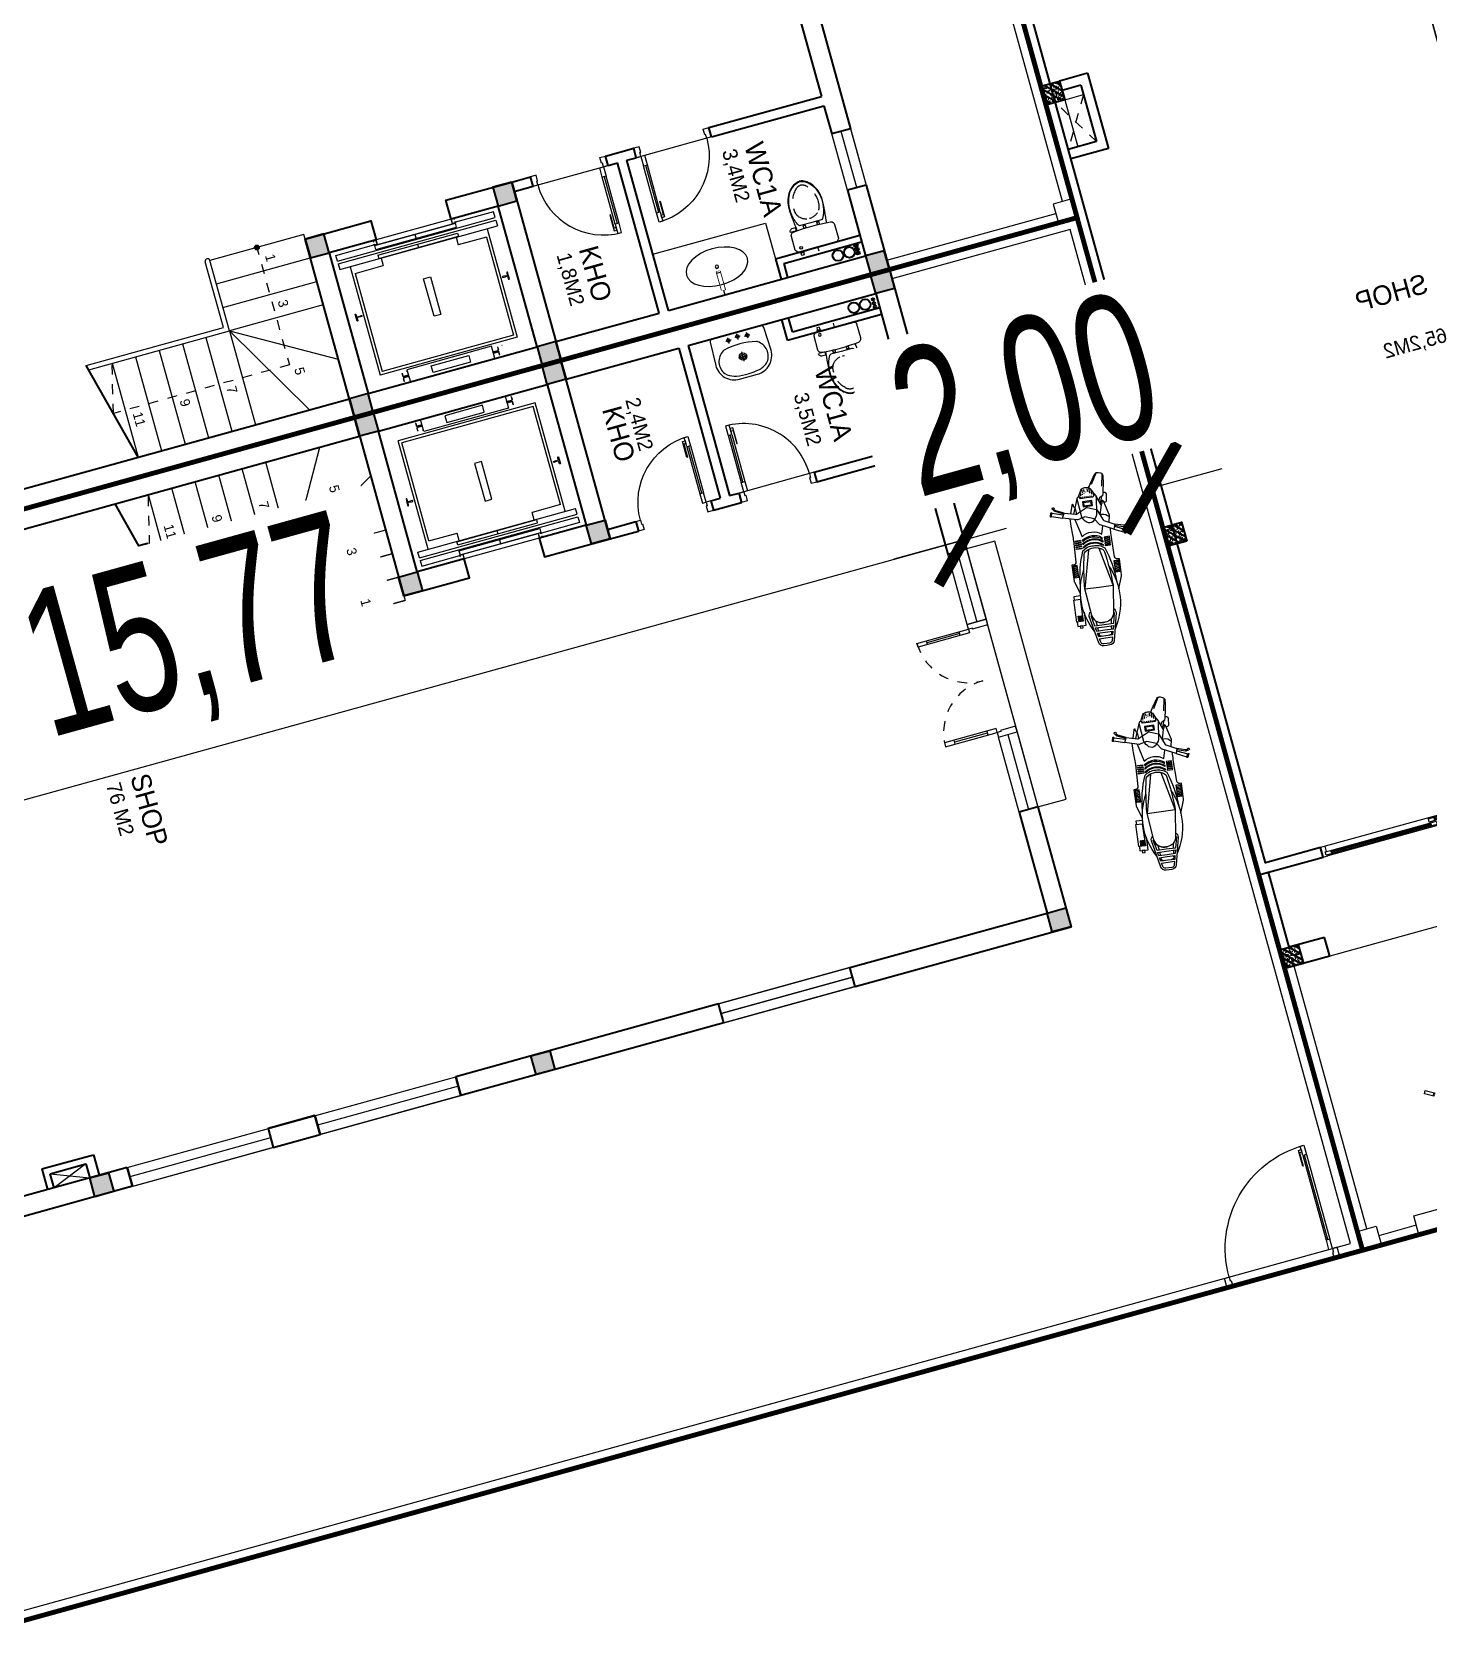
# Model space of a CAD drawing. Header units: metres. Extents: x 568336 to 569219, y 2065964 to 2066430.
# Drawn here: x 568460.49 to 568474.83, y 2066297.61 to 2066314.17 of the extents above; entities that cross this region are included whole.
import ezdxf

# ---------------------------------------------------------------- set-up
doc = ezdxf.new("R2010")
doc.units = ezdxf.units.M
for name, pattern in [('$AUDIT_BAD_LTYPE2', [0]), ('DASHDOT2', [0.5, 0.25, -0.125, 0, -0.125]), ('HIDDEN', [0.375, 0.25, -0.125]), ('HIDDEN2', [0.1875, 0.125, -0.0625]), ('xref-thap C (mb tang 32-2)$0$HIDDEN', [0.375, 0.25, -0.125])]:
    doc.linetypes.add(name, pattern=pattern)
doc.layers.get('0').update_dxf_attribs({"linetype": 'CONTINUOUS'})
doc.layers.get('DEFPOINTS').update_dxf_attribs({"linetype": 'CONTINUOUS'})
doc.layers.add('-AREA', color=2, linetype='CONTINUOUS', plot=False)
for name, color, linetype, lineweight in [('-CONCRETE', 1, 'CONTINUOUS', 35), ('-DIM', 9, 'CONTINUOUS', 13), ('-DOOR', 137, 'CONTINUOUS', 9), ('-FURNITURE', 46, 'CONTINUOUS', 9), ('-HATCH', 8, 'CONTINUOUS', 5), ('-HIDE', 3, 'HIDDEN', 13), ('-KH', 143, 'CONTINUOUS', 13), ('-LINE1', 7, 'CONTINUOUS', 18), ('-LINE2', 252, 'CONTINUOUS', 9), ('-STEEL1', 1, 'CONTINUOUS', 35), ('-TEXT', 7, 'CONTINUOUS', 15), ('-WALL', 4, 'CONTINUOUS', 35), ('TEXT25', 2, 'CONTINUOUS', 13)]:
    doc.layers.add(name, color=color, linetype=linetype, lineweight=lineweight)
doc.layers.add('-RANH GIOI LO DAT', color=12, linetype='CONTINUOUS')
doc.layers.add('1-NETMANH', color=8, linetype='CONTINUOUS')
doc.styles.add('KTHUOC', font='', dxfattribs={"width": 0.8})
doc.styles.add('SVN_AVO_thuong', font='')
doc.styles.add('T1', font='', dxfattribs={"height": 200})
doc.styles.add('vnavanth', font='', dxfattribs={"width": 0.8})
doc.styles.get('KTHUOC').set_extended_font_data('.VnArial NarrowH')
doc.styles.get('SVN_AVO_thuong').set_extended_font_data('SVN-Avo')
doc.styles.get('T1').set_extended_font_data('VNgeometric Light')
doc.styles.get('vnavanth').set_extended_font_data('.VnAvantH')
doc.dimstyles.new('tien', dxfattribs={"dimscale": 0, "dimtxt": 1.5, "dimasz": 0.75, "dimexe": 0.45, "dimexo": 0, "dimgap": 0.25, "dimtad": 1, "dimzin": 1, "dimtxsty": 'KTHUOC', "dimblk1": 'ARCHTICK', "dimblk2": 'ARCHTICK', "dimsah": 1, "dimcen": 1, "dimdle": 0.45, "dimclrd": 37, "dimclre": 37, "dimclrt": 7, "dimaunit": 1, "dimadec": 0, "dimazin": 0, "dimtfac": 1, "dimtix": 1, "dimtofl": 0, "dimtmove": 2, "dimatfit": 3, "dimldrblk": 'ARCHTICK', "dimfxl": 1, "dimtfill": 1, "dimtolj": 1, "dimtzin": 1, "dimarcsym": 0})

# ---------------------------------------------------------------- blocks, each defined once
blk = doc.blocks.new('X-5M-DH-2-CORE$0$A$C75E80C28')
at = {"layer": '-LINE2', "linetype": 'Continuous', "ltscale": 2}
for p, q in [((-731, -149), (731, -149)), ((-731, -1305), (-731, -149)), ((-557, -112), (-560, -112)), ((-510, -22), (-510, -51)), ((-507, -22), (-510, -22)), ((-510, -109), (-510, -79)), ((-507, -22), (-507, -51)), ((-507, -109), (-507, -79)), ((-456, -57), (-501, -57)), ((-456, -60), (-501, -60)), ((-456, -70), (-501, -70)), ((-456, -73), (-501, -73)), ((-453, -63), (-453, -67)), ((-450, -63), (-450, -67)), ((450, -63), (450, -67)), ((453, -63), (453, -67)), ((456, -57), (501, -57)), ((456, -60), (501, -60)), ((456, -70), (501, -70)), ((456, -73), (501, -73)), ((457, -112), (460, -112)), ((507, -22), (510, -22)), ((507, -22), (507, -51)), ((507, -109), (507, -79)), ((510, -22), (510, -51)), ((510, -109), (510, -79)), ((731, -1305), (731, -149)), ((-700, -179), (700, -179)), ((-700, -1225), (-700, -179)), ((700, -1225), (700, -179)), ((840, -1305), (-840, -1305)), ((-840, -1365), (-840, -1305)), ((-700, -1225), (-400, -1225)), ((425, -1309), (-425, -1309)), ((-425, -1343), (-425, -1309)), ((-400, -1305), (-400, -1225)), ((0, -1309), (0, -1343)), ((700, -1225), (400, -1225)), ((400, -1305), (400, -1225)), ((425, -1343), (425, -1309)), ((840, -1365), (840, -1305)), ((840, -1365), (-840, -1365)), ((840, -1395), (-840, -1395)), ((-840, -1395), (-840, -1455)), ((-840, -1455), (-435, -1455)), ((-435, -1450), (-435, -1460)), ((-435, -1450), (-400, -1450)), ((-435, -1460), (-425, -1460)), ((-435, -1490), (-435, -1500)), ((-435, -1490), (-425, -1490)), ((-433, -1452), (-433, -1458)), ((-433, -1452), (-402, -1452)), ((-433, -1458), (-425, -1458)), ((430, -1406), (-430, -1406)), ((-430, -1406), (-430, -1446)), ((430, -1446), (-430, -1446)), ((425, -1343), (-425, -1343)), ((-425, -1458), (-425, -1460)), ((-425, -1490), (-425, -1492)), ((-402, -1452), (-402, -1498)), ((400, -1450), (-400, -1450)), ((-400, -1450), (-400, -1500)), ((0, -1406), (0, -1446)), ((400, -1450), (400, -1500)), ((435, -1450), (400, -1450)), ((402, -1452), (402, -1498)), ((433, -1452), (402, -1452)), ((433, -1458), (425, -1458)), ((425, -1458), (425, -1460)), ((435, -1460), (425, -1460)), ((425, -1490), (425, -1492)), ((435, -1490), (425, -1490)), ((430, -1406), (430, -1446)), ((433, -1452), (433, -1458)), ((435, -1450), (435, -1460)), ((840, -1455), (435, -1455)), ((435, -1490), (435, -1500)), ((840, -1395), (840, -1455)), ((-435, -1500), (-400, -1500)), ((-433, -1492), (-433, -1498)), ((-433, -1492), (-425, -1492)), ((-433, -1498), (-402, -1498)), ((435, -1500), (400, -1500)), ((433, -1498), (402, -1498)), ((433, -1492), (425, -1492)), ((433, -1492), (433, -1498))]:
    blk.add_line(p, q, dxfattribs=at)
for points in [[(-450, 0), (-450, -130), (450, -130), (450, 0)], [(-200, -29), (200, -29), (200, -101), (-200, -101)], [(-36, -584), (36, -584), (36, -984), (-36, -984)]]:
    blk.add_lwpolyline(points, close=True, dxfattribs=at)
for points in [[(-780, -789), (-751, -789, 0.414214), (-750, -788), (-750, -784), (-750, -780, 0.414214), (-751, -779), (-780, -779, -0.256978), (-784, -782), (-798, -782, -0.414214), (-801, -779), (-804, -749, 0.414214), (-807, -746), (-812, -746), (-812, -784), (-812, -821), (-807, -821, 0.414214), (-804, -818), (-801, -789, -0.414214), (-798, -786), (-784, -786, -0.256978), (-780, -789)], [(780, -789), (751, -789, -0.414214), (750, -788), (750, -784), (750, -780, -0.414214), (751, -779), (780, -779, 0.256978), (784, -782), (798, -782, 0.414214), (801, -779), (804, -749, -0.414214), (807, -746), (812, -746), (812, -784), (812, -821), (807, -821, -0.414214), (804, -818), (801, -789, 0.414214), (798, -786), (784, -786, 0.256978), (780, -789)]]:
    blk.add_lwpolyline(points, format="xyb", dxfattribs=at)
for centre, radius, start, end in [((-501, -51), 9.4, 180, 270), ((-501, -79), 9.4, 90, 180), ((-501, -51), 6.2, 180, 270), ((-501, -79), 6.2, 90, 180), ((-456, -63), 6.2, 0, 90), ((-456, -63), 3, 0, 90), ((-456, -67), 6.2, 270, 0), ((-456, -67), 3, 270, 0), ((456, -63), 6.2, 90, 180), ((456, -67), 6.2, 180, 270), ((456, -63), 3, 90, 180), ((456, -67), 3, 180, 270), ((501, -51), 6.2, 270, 0), ((501, -51), 9.4, 270, 0), ((501, -79), 9.4, 0, 90), ((501, -79), 6.2, 0, 90)]:
    blk.add_arc(centre, radius, start, end, dxfattribs=at)
blk = doc.blocks.new('A$C5C575821')
at = {"layer": '-CONCRETE'}
h = blk.add_hatch(color=256, dxfattribs=at)
h.dxf.hatch_style = 1
h.paths.add_polyline_path([(0, 200), (0, 0), (200, 0), (200, 200)])
blk.add_lwpolyline([(0, 0), (200, 0), (200, 200), (0, 200)], close=True, dxfattribs=at)
blk = doc.blocks.new('A$C3F71457E')
at = {"layer": '-CONCRETE'}
blk.add_lwpolyline([(0, -100), (0, 400), (-1500, 400), (-1500, -1400), (0, -1400), (0, -900), (200, -900), (200, -1600), (-1700, -1600), (-1700, 600), (200, 600), (200, -100), (0, -100)], dxfattribs=at)
at = {"layer": '-LINE1'}
blk.add_line((0, -900), (0, -100), dxfattribs=at)
at = {"layer": '-WALL'}
for p in [(-1700, 400), (0, 400), (-1700, -1600), (0, -1600)]:
    blk.add_blockref('A$C5C575821', p, dxfattribs=at)
at = {"color": 2, "rotation": 90}
blk.add_blockref('X-5M-DH-2-CORE$0$A$C75E80C28', (-1500, -500), dxfattribs=at)
blk = doc.blocks.new('*U18')
at = {"linetype": '$AUDIT_BAD_LTYPE2'}
for p, q in [((70, 100), (70, 600)), ((90, 600), (90, 100))]:
    blk.add_line(p, q, dxfattribs=at)
for points in [[(50, 600), (90, 600), (90, 700), (50, 700), (50, 600)], [(50, 603), (50, 100)], [(50, 100), (90, 100), (90, 0), (50, 0), (50, 100)]]:
    blk.add_lwpolyline(points)
for points in [[(118, 495), (118, 664), (90, 664), (90, 636), (113, 636), (113, 495)], [(0, 0), (50, 0), (50, -40), (60, -40), (60, -100), (0, -100)], [(800, 0), (750, 0), (750, -40), (740, -40), (740, -100), (800, -100)]]:
    blk.add_lwpolyline(points, close=True)
at = {"linetype": '$AUDIT_BAD_LTYPE2', "ltscale": 0.3}
blk.add_arc((50, 0), 700, 0, 90, dxfattribs=at)
blk = doc.blocks.new('A$C18091ED7')
for p, q in [((0, -42), (0, 0)), ((146, -27), (179, -27)), ((146, -27), (146, -30)), ((146, -30), (166, -30)), ((153, -37), (146, -30)), ((152, 0), (152, -27)), ((152, 0), (179, 0)), ((153, -37), (166, -37)), ((153, -40), (153, -37)), ((153, -40), (178, -40)), ((153, -40), (178, -40)), ((153, -40), (153, -42)), ((185, -30), (166, -30)), ((178, -37), (166, -37)), ((185, -30), (178, -37)), ((178, -37), (178, -40)), ((178, -40), (178, -42)), ((179, 0), (179, -27)), ((179, -27), (185, -27)), ((185, -27), (185, -30)), ((-83, -267), (-83, -300)), ((-83, -278), (-83, -288)), ((-61, -290), (-83, -290)), ((-63, -265), (-81, -265)), ((-61, -267), (-61, -300)), ((61, -267), (61, -300)), ((61, -290), (83, -290)), ((63, -265), (81, -265)), ((83, -267), (83, -300)), ((83, -278), (83, -288)), ((165, -262), (165, -290)), ((168, -260), (228, -260)), ((168, -292), (207, -292)), ((231, -274), (231, -262))]:
    blk.add_line(p, q)
for points in [[(230, -219, -0.137407), (225, -235), (222, -241, -0.236081), (198, -255, -0.051961), (-198, -255, -0.236081), (-222, -241), (-225, -235, -0.137407), (-230, -219), (-230, -72, -0.198912), (-226, -63), (-209, -46, -0.198912), (-200, -42), (0, -42), (200, -42, -0.198912), (209, -46), (226, -63, -0.198912), (230, -72)], [(144, -619, -0.212405), (26, -734, -0.027685), (-1, -739, -0.022279), (-26, -734, -0.212405), (-144, -619, -0.142796), (-167, -428, -0.093005), (-128, -309, -0.256439), (-111, -300), (0, -300), (111, -300, -0.256439), (128, -309, -0.093005), (167, -428, -0.142796)]]:
    blk.add_lwpolyline(points, format="xyb", close=True)
at = {"linetype": 'xref-thap C (mb tang 32-2)$0$HIDDEN', "ltscale": 100}
blk.add_lwpolyline([(61, -669, -0.199031), (0, -699, -0.199031), (-61, -669, -0.218924), (-132, -478, -0.153791), (-112, -404, -0.236701), (0, -348, -0.236701), (112, -404, -0.153791), (132, -478, -0.218924)], format="xyb", close=True, dxfattribs=at)
blk.add_circle((166, -78), 13.9)
for centre, radius, start, end in [((-81, -267), 1.98, 90, 180), ((-63, -267), 1.98, 0, 90), ((63, -267), 1.98, 90, 180), ((81, -267), 1.98, 0, 90), ((168, -262), 2.47, 90, 180), ((168, -290), 2.47, 180, 270), ((207, -277), 15.5, 270, 306.4659), ((168, -225), 80.1, 306.4659, 320.3123), ((228, -274), 2.47, 320.3123, 0)]:
    blk.add_arc(centre, radius, start, end)
for points in [[(-156, -259), (-157, -267), (-164, -328), (-169, -385), (-184, -528), (-136, -679), (-50, -735), (-20, -741), (0, -744)], [(156, -259), (157, -267), (164, -328), (169, -385), (184, -528), (136, -679), (50, -735), (20, -741), (0, -744)]]:
    blk.add_open_spline(points, degree=3, knots=[130.613938, 130.613938, 130.613938, 130.613938, 152.852109, 311.129351, 417.703951, 561.383393, 697.692632, 710.812262, 710.812262, 710.812262, 710.812262])
blk = doc.blocks.new('*U45')
for p, q in [((-1110, 450), (-1150, 450)), ((-1130, 100), (-1130, 450)), ((-90, 450), (-50, 450)), ((-70, 100), (-70, 450)), ((-1110, 100), (-1150, 100)), ((-90, 100), (-50, 100))]:
    blk.add_line(p, q)
for points in [[(-1150, 0), (-1110, 0), (-1110, 550), (-1150, 550)], [(-50, 0), (-90, 0), (-90, 550), (-50, 550)], [(-1200, -200), (-1140, -200), (-1140, -40), (-1150, -40), (-1150, 0), (-1200, 0)], [(0, -200), (-60, -200), (-60, -40), (-50, -40), (-50, 0), (0, 0)]]:
    blk.add_lwpolyline(points, close=True)
at = {"linetype": 'HIDDEN', "ltscale": 0.1}
for centre, start, end in [((-1150, 0), 0, 90), ((-50, 0), 90, 180)]:
    blk.add_arc(centre, 550, start, end, dxfattribs=at)
blk = doc.blocks.new('A$C4ace49fd')
for p, q in [((167, 414), (224, 414)), ((195, 383), (195, 443)), ((267, 429), (324, 429)), ((295, 398), (295, 458)), ((367, 414), (424, 414)), ((395, 383), (395, 443)), ((249, 215), (342, 215)), ((295, 165), (295, 264))]:
    blk.add_line(p, q)
for points in [[(0, 200, 0.414214), (200, 0), (390, 0, 0.414214), (590, 200), (581, 446, 0.409799), (551, 475), (39, 475, 0.403607), (9, 446)], [(177, 40, 0.090773), (424, 43, 0.149887), (521, 96, 0.430722), (482, 321, 0.080637), (470, 327, 0.127732), (125, 329, 0.074208), (114, 325, 0.443092), (69, 96, 0.13364), (154, 46, 0.033617)]]:
    blk.add_lwpolyline(points, format="xyb", close=True)
for centre, radius in [((195, 414), 17.5), ((295, 429), 17.5), ((395, 414), 17.5), ((295, 215), 37.5), ((295, 215), 22.5), ((295, 215), 22.5)]:
    blk.add_circle(centre, radius)
blk = doc.blocks.new('*U11')
at = {"linetype": '$AUDIT_BAD_LTYPE2'}
for p, q in [((70, 100), (70, 1000)), ((90, 1000), (90, 100))]:
    blk.add_line(p, q, dxfattribs=at)
for points in [[(50, 1000), (90, 1000), (90, 1100), (50, 1100), (50, 1000)], [(50, 1003), (50, 100)], [(50, 100), (90, 100), (90, 0), (50, 0), (50, 100)]]:
    blk.add_lwpolyline(points)
for points in [[(118, 895), (118, 1064), (90, 1064), (90, 1036), (113, 1036), (113, 895)], [(0, 0), (50, 0), (50, -40), (60, -40), (60, -100), (0, -100)], [(1200, 0), (1150, 0), (1150, -40), (1140, -40), (1140, -100), (1200, -100)]]:
    blk.add_lwpolyline(points, close=True)
at = {"linetype": '$AUDIT_BAD_LTYPE2', "ltscale": 0.3}
blk.add_arc((50, 0), 1100, 0, 90, dxfattribs=at)
blk = doc.blocks.new('A$C49AC32B8')
h = blk.add_hatch()
h.set_pattern_fill('ANSI31', color=256, scale=100, angle=405, style=0)
h.set_pattern_definition([(90, (1628.179, -139081.394), (-12.5, 1e-15), [])])
h.paths.add_polyline_path([(-545, -149), (-545, -107), (-667, -107), (-667, -149)])
h.paths.add_polyline_path([(-545, 276), (-545, 319), (-667, 319), (-667, 276)])
h = blk.add_hatch()
h.set_pattern_fill('ANSI31', color=256, scale=150, angle=315, style=0)
h.set_pattern_definition([(2e-15, (1485.97, -142180.918), (2e-15, 18.75), [])])
edge = h.paths.add_edge_path()
edge.add_arc((142, 1), 10, 291.0634, 432.0495)
edge.add_arc((142, 169), 10, 287.9505, 428.9366)
edge.add_arc((204, 63), 30, 298.7342, 336.6848)
edge.add_arc((204, 107), 30, 383.3152, 421.2658)
edge.add_line((152, 3), (218, 36))
edge.add_line((152, 167), (218, 133))
edge.add_line((146, 10), (129, 18))
edge.add_line((129, 18), (129, 82))
edge.add_line((129, 146), (129, 82))
edge.add_line((146, 159), (129, 146))
edge.add_arc((153, 85), 85.6, 336.6848, 359.9863)
edge.add_arc((153, 85), 85.6, 360.0137, 383.3152)
for points in [[(-244, 438, 1), (-248, 447), (-248, 447), (-280, 433), (-280, 433, 1), (-276, 424)], [(-10, -301), (-42, -189), (7, -167), (7, -167), (-21, -52), (-21, -52, -0.213812), (-21, -44), (-21, -44), (32, 67), (32, 67, 0.201882), (33, 75), (33, 75), (0, 164), (0, 164, 0.201882), (-5, 169), (-5, 169), (-117, 220), (-117, 220, -0.213812), (-123, 226), (-123, 226), (-175, 332), (-175, 332), (-226, 318), (-278, 434)], [(-185, 330), (-211, 418), (-211, 418, -0.119246), (-211, 432), (-211, 432), (-207, 453)], [(-199, 441, 2.509808), (-207, 452)], [(-199, 441), (-201, 433), (-201, 433, 0.119246), (-200, 418), (-200, 418), (-175, 332)], [(-1030, 202, 0.218308), (-1079, 224), (-1079, 224), (-1360, 164), (-1360, 164, 0.353851), (-1399, 115), (-1399, 85), (-1399, 54, 0.353851), (-1360, 5), (-1360, 5), (-1079, -55), (-1079, -55, 0.218308), (-1030, -33)], [(-594, 214, 0.25966), (-1245, 189, 0.25966)], [(-1075, 205), (-1073, 197), (-1073, 197, 0.379173), (-1161, 98)], [(-403, 141, 0.365685), (-444, 190, 0.035711), (-794, 231), (-1073, 197)], [(-839, 284), (-712, 329), (-712, 329, -0.085491), (-702, 331), (-535, 331), (-535, 315), (-535, 315, 0.389594), (-508, 286), (-508, 286), (-285, 281), (-285, 281, 0.038668), (-280, 281), (-280, 281, 0.005075), (-210, 283)], [(-765, -104, 0.080514), (-403, -28), (-403, -28, 0.201101), (-366, 85), (-366, 85, 0.201101), (-403, 198), (-403, 198, 0.080514), (-765, 273)], [(-415, -4, 0.315879), (-415, 173)], [(-75, -66), (-259, -18), (-259, -18, 0.336681), (-259, 187), (-259, 187), (-176, 209)], [(-226, 318), (-163, 182), (-163, 182, 0.213812), (-158, 176), (-158, 176), (-95, 132), (-61, 38), (-81, -36), (-81, -36, 0.213812), (-81, -44), (-81, -44), (-42, -189)], [(-149, 279), (-78, 291), (74, 249, -1.090751), (74, 234, 0.1744), (38, 220), (146, 178), (146, 178, -0.70664), (146, 159)], [(137, 182), (-58, 160), (-58, 160, 0.114874), (-118, 116), (-118, 116, 0.363628), (-118, 51), (-118, 51, 0.117419), (-57, 6)], [(-64, 196, 0.330008), (-78, 272), (-78, 272, -0.752015), (-78, 291)], [(232, 118, 0.024274), (362, 201), (362, 201, 0.338506), (373, 235), (373, 235), (373, 235), (364, 260), (364, 260, 0.338506), (333, 279), (333, 279, 0.032613), (128, 248), (128, 248), (127, 238), (53, 214)], [(160, 255, 0.671768), (145, 286), (145, 286), (70, 279), (70, 279, 0.734542), (71, 250)], [(152, 3), (218, 36), (218, 36, 0.167121), (231, 51), (231, 51, 0.102024), (238, 85), (238, 85, 0.102024), (231, 119), (231, 119, 0.167121), (218, 133), (218, 133), (152, 167)], [(-1280, 161, 0.112845), (-1300, 121)], [(-1300, 49, 0.112845), (-1280, 9)], [(-1073, -27, -0.379173), (-1161, 72, 0.379173), (-1073, -27), (-1073, -27), (-1075, -35)], [(-1073, -27), (-794, -61), (-794, -61, 0.035711), (-444, -21), (-444, -21, 0.365685), (-403, 28)], [(-17, -71), (146, -9), (146, -9, 0.70664), (146, 10)], [(-1245, -19, 0.25966), (-594, -44)], [(-61, -117), (-136, -117), (-136, -117, 0.010417), (-280, -111), (-280, -111, 0.038668), (-285, -111), (-285, -111), (-508, -116), (-508, -116, 0.389594), (-535, -146), (-535, -146), (-535, -161), (-702, -161, -0.085491), (-712, -159), (-712, -159), (-839, -114)], [(38, -50, 0.1744), (74, -64), (74, -64, -1.090751), (74, -79), (74, -79), (-9, -102)], [(-12, -302, 1), (-9, -312), (-9, -312), (24, -302), (24, -302, 1), (22, -292)], [(-3, -171), (34, -256), (34, -256, 0.119246), (43, -267), (43, -267), (59, -280)], [(7, -167), (43, -249), (43, -249, 0.119246), (51, -261), (51, -261), (58, -266)], [(59, -280, 2.509808), (58, -266)]]:
    blk.add_lwpolyline(points, format="xyb")
for points in [[(-276, 424), (-244, 438)], [(-197, 326), (-246, 437)], [(-1075, 205), (-1186, 181), (-1186, 85), (-1186, -11), (-1075, -35)], [(-403, 28), (-794, -61), (-794, -61), (-794, 85), (-794, 231), (-794, 231), (-403, 141)], [(38, 220), (-61, 195)], [(82, 203), (118, 217), (127, 238)], [(227, 253), (352, 275)], [(263, 153), (373, 216)], [(-1262, 151), (-1289, 148)], [(-1262, 19), (-1289, 21)], [(-1206, 156), (-1242, 153)], [(-1206, 13), (-1242, 17)], [(-1136, 164), (-1186, 158)], [(-1136, 6), (-1186, 11)], [(-58, 6), (131, -14)], [(146, 159), (129, 146), (129, 82), (129, 18), (146, 10)], [(-1121, -185), (-1165, -185), (-1165, -99), (-1031, -99)], [(-859, -116), (-859, -185), (-892, -185)], [(38, -50), (-21, -44)], [(-14, -176), (19, -293)], [(-12, -302), (22, -292)]]:
    blk.add_lwpolyline(points)
for points in [[(-1242, 169), (-1242, 85), (-1242, 1), (-1242, 1), (-1206, -7), (-1206, -7), (-1206, 85), (-1206, 177), (-1206, 177)], [(-667, 319), (-667, 276), (-545, 276), (-545, 319)], [(-382, 207), (-382, 262), (-373, 262), (-373, 207)], [(-362, 207), (-362, 262), (-353, 262), (-353, 207)], [(-342, 207), (-342, 262), (-333, 262), (-333, 207)], [(-322, 207), (-322, 262), (-313, 262), (-313, 207)], [(-302, 207), (-302, 262), (-293, 262), (-293, 207)], [(-1262, 165), (-1300, 157), (-1300, 85), (-1300, 13), (-1300, 13), (-1262, 5), (-1262, 85)], [(-1161, 85), (-1161, 98)], [(-1161, 85), (-1161, 72)], [(95, 132), (95, 35), (44, 35), (44, 132)], [(85, 122), (85, 45), (54, 45), (54, 122)], [(-1165, -135), (-1165, -161), (-1188, -161), (-1188, -135)], [(-892, -190), (-892, -123), (-1121, -123), (-1121, -190)], [(-1111, -130), (-1111, -138), (-1063, -138), (-1063, -130)], [(-1111, -145), (-1111, -152), (-1063, -152), (-1063, -145)], [(-1111, -159), (-1111, -167), (-1063, -167), (-1063, -159)], [(-667, -149), (-667, -107), (-545, -107), (-545, -149)], [(-382, -37), (-382, -92), (-373, -92), (-373, -37)], [(-362, -37), (-362, -92), (-353, -92), (-353, -37)], [(-342, -37), (-342, -92), (-333, -92), (-333, -37)], [(-322, -37), (-322, -92), (-313, -92), (-313, -37)], [(-302, -37), (-302, -92), (-293, -92), (-293, -37)]]:
    blk.add_lwpolyline(points, close=True)
for points in [[(-366, 187), (-379, 187), (-379, 187, -0.363938), (-379, -18), (-379, -18), (-366, -18), (-366, -18, 0.336681)], [(-329, 187), (-342, 187), (-342, 187, -0.363938), (-342, -18), (-342, -18), (-329, -18), (-329, -18, 0.336681)], [(-311, 187), (-298, 187), (-298, 187, -0.336681), (-298, -18), (-298, -18), (-311, -18), (-311, -18, 0.363938)], [(-1379, 115), (-1379, 85), (-1379, 54), (-1379, 54, 0.353851), (-1356, 25), (-1356, 25), (-1320, 17), (-1320, 17), (-1320, 85), (-1320, 152), (-1320, 152), (-1356, 145), (-1356, 145, 0.353851)]]:
    blk.add_lwpolyline(points, format="xyb", close=True)
blk = doc.blocks.new('M37-T1')
at = {"layer": '-HATCH', "true_color": 0x8c8896}
h = blk.add_hatch(color=252, dxfattribs=at)
h.dxf.hatch_style = 1
edge = h.paths.add_edge_path()
edge.add_arc((197673, -1358476), 24.6, 0, 360)
at = {"layer": '-AREA'}
blk.add_lwpolyline([(195723, -1368049), (200731, -1368048), (202723, -1366205), (202723, -1352275), (195723, -1352275)], close=True, dxfattribs=at)
at = {"layer": '-CONCRETE'}
for centre, radius in [((196003, -1352610, 0), 55), ((195972, -1352519, 0), 13), ((196014, -1352519, 0), 13), ((196052, -1352519, 0), 13), ((196003, -1352731, 0), 55)]:
    blk.add_circle(centre, radius, dxfattribs=at)
at = {"layer": '-DOOR'}
for p, q in [((198698, -1352275), (201448, -1352275)), ((202523, -1354576), (202523, -1355976)), ((202523, -1355976), (202523, -1354576)), ((202623, -1354576), (202623, -1355976)), ((202623, -1355976), (202623, -1354576)), ((202723, -1354576), (202723, -1355976)), ((202723, -1355976), (202723, -1354576)), ((202624, -1358776), (202623, -1360276)), ((202524, -1360776), (202524, -1360276)), ((202723, -1360776), (202723, -1360276)), ((202623, -1360776), (202623, -1362276))]:
    blk.add_line(p, q, dxfattribs=at)
for points in [[(197223, -1352275), (196623, -1352275), (196623, -1352475), (197223, -1352475)], [(198698, -1352275), (199448, -1352275), (199448, -1352475), (198698, -1352475)], [(200648, -1352275), (201448, -1352275), (201448, -1352475), (200648, -1352475)], [(202524, -1362276), (202523, -1358776), (202723, -1358776), (202724, -1362276)]]:
    blk.add_lwpolyline(points, close=True, dxfattribs=at)
for points in [[(196623, -1352375), (197223, -1352375)], [(198698, -1352375), (199448, -1352375)], [(200648, -1352375), (201448, -1352375)]]:
    blk.add_lwpolyline(points, dxfattribs=at)
at = {"layer": '-FURNITURE'}
for points in [[(202373, -1362676), (202523, -1363056)], [(202373, -1363056), (202523, -1362676)]]:
    blk.add_lwpolyline(points, dxfattribs=at)
at = {"layer": '-HATCH'}
blk.add_line((197523, -1353575), (197523, -1354375), dxfattribs=at)
at = {"layer": '-KH', "linetype": 'HIDDEN2', "ltscale": 5}
blk.add_line((196423, -1360351), (195923, -1360226), dxfattribs=at)
blk.add_lwpolyline([(197673, -1358476), (196423, -1358476), (196423, -1360351)], dxfattribs=at)
at = {"layer": '-KH'}
blk.add_circle((197673, -1358476), 24.6, dxfattribs=at)
at = {"layer": '-LINE1'}
for p, q in [((196923, -1358976), (196346, -1357976)), ((196923, -1357976), (196923, -1358976)), ((197173, -1358976), (197173, -1357976)), ((197173, -1357976), (197173, -1358976)), ((197423, -1358976), (197423, -1357976)), ((197423, -1357976), (197423, -1358976)), ((197623, -1357975), (197673, -1357975)), ((197673, -1358976), (197673, -1357976)), ((197673, -1357976), (197673, -1359026)), ((196923, -1358976), (195923, -1358398)), ((196923, -1360331), (196923, -1358976)), ((196923, -1358976), (197673, -1358976)), ((196973, -1360319), (196973, -1359026)), ((196973, -1359026), (197673, -1359026))]:
    blk.add_line(p, q, dxfattribs=at)
at = {"layer": '-LINE1', "lineweight": 18}
for p, q in [((196923, -1358976), (195923, -1358976)), ((196923, -1359226), (195923, -1359226)), ((196923, -1359476), (195923, -1359476)), ((196923, -1359726), (195923, -1359726)), ((196923, -1359976), (195923, -1359976)), ((196923, -1360226), (195923, -1360226)), ((195923, -1360476), (195923, -1360476))]:
    blk.add_line(p, q, dxfattribs=at)
at = {"layer": '-LINE1'}
for points in [[(206623, -1365058), (206623, -1350375), (195823, -1350375), (195823, -1352275)], [(201448, -1352275), (201448, -1351975), (198698, -1351975), (198698, -1352275)]]:
    blk.add_lwpolyline(points, dxfattribs=at)
at = {"layer": '-RANH GIOI LO DAT', "linetype": 'HIDDEN', "ltscale": 10, "const_width": 50}
blk.add_lwpolyline([(195723, -1350275), (195723, -1370482), (201723, -1370442), (206723, -1365408), (206723, -1350275)], close=True, dxfattribs=at)
at = {"layer": '-WALL'}
for p, q in [((195723, -1352275), (195723, -1368048)), ((195723, -1352275), (196623, -1352275)), ((196623, -1352275), (196623, -1352475)), ((197223, -1352275), (198698, -1352275)), ((197223, -1352275), (197223, -1352475)), ((198698, -1352475), (198698, -1352275)), ((201448, -1352275), (202723, -1352275)), ((201448, -1352275), (201448, -1352475)), ((202723, -1354576), (202723, -1352275)), ((195923, -1354475), (195923, -1352475)), ((195923, -1352475), (196623, -1352475)), ((196073, -1353405), (196073, -1352475)), ((196143, -1353475), (196143, -1352475)), ((197223, -1352475), (197523, -1352475)), ((197523, -1353575), (197523, -1352475)), ((197623, -1353575), (197623, -1352475)), ((197623, -1352475), (198698, -1352475)), ((201448, -1352475), (202523, -1352475)), ((202523, -1354576), (202523, -1352475)), ((196073, -1353405), (195923, -1353405)), ((196143, -1353475), (195923, -1353475)), ((197523, -1353575), (197623, -1353575)), ((197523, -1354475), (197523, -1354375)), ((197623, -1354375), (197523, -1354375)), ((197523, -1354375), (197623, -1354375)), ((197623, -1354675), (197623, -1354375)), ((195923, -1354475), (197523, -1354475)), ((195923, -1355775), (195923, -1354575)), ((195923, -1354575), (197523, -1354575)), ((197523, -1354675), (197523, -1354575)), ((202723, -1354576), (202523, -1354576)), ((197523, -1354675), (197623, -1354675)), ((197523, -1355775), (197523, -1355475)), ((197523, -1355475), (197623, -1355475)), ((197623, -1355775), (197623, -1355475)), ((202523, -1355976), (202523, -1358776)), ((202723, -1355976), (202523, -1355976)), ((202723, -1355976), (202723, -1358776)), ((195923, -1366625), (195923, -1357975)), ((202723, -1358776), (202523, -1358776)), ((202524, -1358776), (202723, -1358776)), ((202723, -1362276), (202523, -1362276)), ((202523, -1362276), (202523, -1366117)), ((202524, -1362276), (202724, -1362276)), ((202723, -1362276), (202723, -1366205)), ((202303, -1363126), (202303, -1362576)), ((202303, -1362576), (202523, -1362576)), ((202373, -1363056), (202373, -1362676)), ((202373, -1362676), (202523, -1362676)), ((202523, -1363056), (202373, -1363056)), ((202303, -1363126), (202523, -1363126))]:
    blk.add_line(p, q, dxfattribs=at)
at = {"layer": '-WALL', "color": 250}
for p, q in [((202523, -1360276), (202723, -1360276)), ((202523, -1360776), (202723, -1360776))]:
    blk.add_line(p, q, dxfattribs=at)
at = {"layer": '-WALL'}
blk.add_lwpolyline([(197029, -1360304), (196497, -1360438), (196497, -1360539), (196403, -1360367), (196403, -1360461), (195923, -1360581)], dxfattribs=at)
blk.add_lwpolyline([(202723, -1360276), (202523, -1360276), (202523, -1360776), (202723, -1360776)], close=True, dxfattribs=at)
at = {"layer": '-DOOR', "xscale": -1, "rotation": 90}
for name, p in [('*U11', (206623, -1350519)), ('*U18', (197523, -1354675))]:
    blk.add_blockref(name, p, dxfattribs=at)
at = {"layer": '-DOOR'}
for name, p, rotation in [('*U45', (199448, -1352475), 180), ('*U18', (197523, -1354375), 90.00000000000001)]:
    blk.add_blockref(name, p, dxfattribs=dict(at, rotation=rotation))
at = {"layer": '-FURNITURE', "xscale": -1}
for name, p, rotation in [('A$C49AC32B8', (198640, -1351047), 352.3453467381116), ('A$C49AC32B8', (201031, -1351047), 352.3453467381116), ('A$C18091ED7', (196101, -1352975), 90)]:
    blk.add_blockref(name, p, dxfattribs=dict(at, rotation=rotation))
at = {"layer": '-FURNITURE', "rotation": 90.00000000000001}
blk.add_blockref('A$C4ace49fd', (196398, -1354257), dxfattribs=at)
at = {"layer": '-WALL', "xscale": -1}
for p in [(195923, -1352475), (202723, -1352475), (195923, -1357975), (202723, -1357975), (202723, -1362676)]:
    blk.add_blockref('A$C5C575821', p, dxfattribs=at)
at = {"layer": '-WALL', "xscale": -1, "rotation": 180}
blk.add_blockref('A$C3F71457E', (197423, -1357375), dxfattribs=at)
at = {"layer": '-TEXT', "color": 2, "style": 'vnavanth'}
for s, p in [('wc1a', (196511, -1353293)), ('kho', (196319, -1355503))]:
    blk.add_text(s, height=200, dxfattribs=at).set_placement(p)
at = {"layer": '-TEXT', "style": 'T1'}
for s, p in [('5', (196336, -1358418)), ('3', (197005, -1358418)), ('1', (197547, -1358418)), ('7', (196304, -1359161)), ('9', (196309, -1359661)), ('11', (196271, -1360161))]:
    blk.add_text(s, height=100, rotation=0, dxfattribs=at).set_placement(p)
at = {"layer": 'TEXT25'}
for s, height, rotation, style, p in [('3,5M2', 150, 0, 'T1', (196702, -1353567)), ('2,4M2', 150, 0, 'T1', (196289, -1355247)), ('SHOP', 200, 360, 'SVN_AVO_thuong', (198664, -1361178)), ('76 M2', 150, 0, 'T1', (198678, -1361439))]:
    blk.add_text(s, height=height, rotation=rotation, dxfattribs=dict(at, style=style)).set_placement(p)
blk = doc.blocks.new('Sink_Cicle')
blk.add_lwpolyline([(17, -50), (-17, -50), (-18, -252), (17, -252)], close=True)
blk.add_circle((0, -300), 17.5)
at = {"layer": 'DEFPOINTS'}
blk.add_line((0, -100), (0, 0), dxfattribs=at)
blk.add_wipeout([(17, -50), (-17, -50), (-18, -252), (17, -252)])
at = {"layer": '-FURNITURE', "linetype": 'Continuous'}
blk.add_ellipse((0, -300), major_axis=(-325, 0), ratio=0.584615, dxfattribs=at)
blk.add_line((-18, -237), (17, -237))
blk = doc.blocks.new('M38-T1')
at = {"layer": '-HATCH', "true_color": 0x8c8896}
h = blk.add_hatch(color=252, dxfattribs=at)
h.dxf.hatch_style = 1
edge = h.paths.add_edge_path()
edge.add_arc((202980, -1425172), 24.6, 0, 360)
at = {"layer": '-CONCRETE'}
for centre, radius in [((204601, -1419231, 0), 13), ((204639, -1419231, 0), 13), ((204681, -1419231, 0), 13), ((204601, -1419244, 0), 13), ((204650, -1419321, 0), 55), ((204650, -1419442, 0), 55), ((204639, -1419244, 0), 13), ((204681, -1419244, 0), 13)]:
    blk.add_circle(centre, radius, dxfattribs=at)
at = {"layer": '-DOOR'}
blk.add_lwpolyline([(203430, -1418972), (204030, -1418972), (204030, -1419171), (203430, -1419171)], close=True, dxfattribs=at)
blk.add_lwpolyline([(204030, -1419071), (203430, -1419072)], dxfattribs=at)
at = {"layer": '-FURNITURE'}
blk.add_lwpolyline([(204130, -1420071), (204730, -1420071), (204730, -1421271), (204130, -1421271)], close=True, dxfattribs=at)
at = {"layer": '-HATCH'}
for p, q in [((203130, -1420371), (203130, -1421171)), ((203130, -1422271), (203130, -1421471))]:
    blk.add_line(p, q, dxfattribs=at)
at = {"layer": '-KH', "linetype": 'HIDDEN2', "ltscale": 5}
blk.add_line((204230, -1427047), (203730, -1426922), dxfattribs=at)
blk.add_lwpolyline([(202956, -1425172), (204230, -1425172), (204230, -1427047)], dxfattribs=at)
at = {"layer": '-KH'}
blk.add_circle((202980, -1425172), 24.6, dxfattribs=at)
at = {"layer": '-LINE1'}
for p, q in [((202980, -1424671), (202980, -1425672)), ((203030, -1424671), (202980, -1424671)), ((203230, -1425672), (203230, -1424672)), ((203480, -1425672), (203480, -1424672)), ((203730, -1424672), (203730, -1425672)), ((203730, -1425672), (204307, -1424672)), ((203730, -1425672), (204730, -1425095)), ((203730, -1425672), (202980, -1425672)), ((203730, -1427172), (203730, -1425672)), ((203680, -1425722), (202980, -1425722)), ((203680, -1427185), (203680, -1425722))]:
    blk.add_line(p, q, dxfattribs=at)
at = {"layer": '-LINE1', "lineweight": 18}
for p, q in [((203730, -1425672), (204730, -1425672)), ((203730, -1425922), (204730, -1425922)), ((203730, -1426172), (204730, -1426172)), ((203730, -1426422), (204730, -1426422)), ((203730, -1426672), (204730, -1426672)), ((203730, -1426922), (204730, -1426922))]:
    blk.add_line(p, q, dxfattribs=at)
for points in [[(204730, -1417071), (200630, -1417071)], [(204830, -1418971), (204830, -1417171)]]:
    blk.add_lwpolyline(points, dxfattribs=at)
at = {"layer": '-LINE1', "ltscale": 10}
blk.add_lwpolyline([(204730, -1417171), (204930, -1417171), (204930, -1416971), (204730, -1416971)], close=True, dxfattribs=at)
at = {"layer": '-LINE1'}
blk.add_arc((202980, -1425697), 25, 90, 270, dxfattribs=at)
at = {"layer": '-RANH GIOI LO DAT', "linetype": 'HIDDEN', "ltscale": 10, "const_width": 50}
blk.add_lwpolyline([(195930, -1416971), (195930, -1437240), (204930, -1437179), (204930, -1416971)], close=True, dxfattribs=at)
at = {"layer": '-WALL'}
for p, q in [((201955, -1418971), (203430, -1418972)), ((203430, -1418972), (203430, -1419171)), ((204030, -1418971), (204030, -1419171)), ((204030, -1418971), (204930, -1418971)), ((201955, -1419171), (203030, -1419171)), ((203030, -1420371), (203030, -1419171)), ((203130, -1420371), (203130, -1419171)), ((203130, -1419171), (203430, -1419171)), ((204030, -1419171), (204730, -1419171)), ((204510, -1420071), (204510, -1419171)), ((204580, -1420001), (204580, -1419171)), ((204580, -1420001), (204730, -1420001)), ((204510, -1420071), (204730, -1420071)), ((203130, -1420371), (203030, -1420371)), ((203130, -1421171), (203030, -1421171)), ((203030, -1421471), (203030, -1421171)), ((203130, -1421271), (203130, -1421171)), ((204730, -1421271), (203130, -1421271)), ((204730, -1421371), (203130, -1421371)), ((203130, -1421471), (203130, -1421371)), ((203130, -1421471), (203030, -1421471)), ((203030, -1422471), (203030, -1422271)), ((203130, -1422271), (203030, -1422271)), ((203130, -1422471), (203130, -1422271))]:
    blk.add_line(p, q, dxfattribs=at)
at = {"layer": '-WALL', "linetype": 'Continuous', "ltscale": 10}
for p, q in [((204930, -1434745), (204930, -1418971)), ((204730, -1421271), (204730, -1419171)), ((204730, -1422471), (204730, -1421371)), ((204730, -1433380), (204730, -1424671))]:
    blk.add_line(p, q, dxfattribs=at)
at = {"layer": '-WALL'}
blk.add_lwpolyline([(204730, -1426922), (203680, -1427185)], dxfattribs=at)
at = {"layer": '-DOOR', "xscale": -1, "rotation": 270}
blk.add_blockref('*U18', (203130, -1421171), dxfattribs=at)
at = {"layer": '-DOOR', "rotation": 270}
blk.add_blockref('*U18', (203130, -1421471), dxfattribs=at)
at = {"layer": '-FURNITURE', "rotation": 270}
blk.add_blockref('A$C18091ED7', (204552, -1419621), dxfattribs=at)
at = {"layer": '-WALL'}
for p in [(204730, -1419171), (204730, -1424671)]:
    blk.add_blockref('A$C5C575821', p, dxfattribs=at)
at = {"layer": '-WALL', "rotation": 180}
blk.add_blockref('A$C3F71457E', (203230, -1424071), dxfattribs=at)
at = {"layer": '-TEXT', "color": 2, "style": 'vnavanth'}
for s, p in [('wc1A', (203304, -1420070)), ('kho', (203876, -1421992))]:
    blk.add_text(s, height=200, dxfattribs=at).set_placement(p)
at = {"layer": '-TEXT', "style": 'T1'}
for s, p in [('1', (203082, -1425115)), ('3', (203568, -1425115)), ('5', (204283, -1425136)), ('7', (204283, -1425857)), ('9', (204283, -1426357)), ('11', (204283, -1426857))]:
    blk.add_text(s, height=100, rotation=360, dxfattribs=at).set_placement(p)
at = {"layer": 'TEXT25', "style": 'T1'}
for s, p in [('3,4M2', (203301, -1420306)), ('1,8M2', (203874, -1422228))]:
    blk.add_text(s, height=150, rotation=360, dxfattribs=at).set_placement(p)
at = {"layer": '-FURNITURE', "xscale": -1, "rotation": 270}
blk.add_blockref('Sink_Cicle', (204730, -1420671), dxfattribs=at)
at = {"layer": '-AREA'}
blk.add_lwpolyline([(204930, -1434745), (197930, -1434745), (197930, -1418971), (204930, -1418971)], close=True, dxfattribs=at)
blk = doc.blocks.new('A$Cf949713d')
at = {"layer": '-LINE1'}
for p, q in [((1754, 3250), (4, 3250)), ((1004, 2250), (427, 3250)), ((1004, 3250), (1004, 2250)), ((1254, 2250), (1254, 3250)), ((1254, 3250), (1254, 2250)), ((1504, 2250), (1504, 3250)), ((1504, 3250), (1504, 2250)), ((1754, 2250), (1754, 3250)), ((1754, 3250), (1754, 2200)), ((1004, 2250), (4, 2827)), ((1004, 780), (1004, 2250)), ((1004, 2250), (1754, 2250)), ((1054, 2200), (1054, 759)), ((1054, 2200), (1754, 2200))]:
    blk.add_line(p, q, dxfattribs=at)
at = {"layer": '-LINE1', "lineweight": 18}
for p, q in [((4, 3250), (4, 1250)), ((1004, 2250), (4, 2250)), ((1004, 2000), (4, 2000)), ((1004, 1750), (4, 1750)), ((1004, 1500), (4, 1500)), ((1004, 1250), (4, 1250)), ((1004, 1000), (439, 1000))]:
    blk.add_line(p, q, dxfattribs=at)
at = {"layer": '-WALL'}
for p, q in [((426, 1032), (0, 1235)), ((505, 1160), (503, 839)), ((570, 962), (505, 1160)), ((503, 839), (426, 1032)), ((1054, 759), (570, 962))]:
    blk.add_line(p, q, dxfattribs=at)
at = {"layer": '1-NETMANH', "linetype": 'DASHDOT2'}
for p, q in [((4, 1233), (4, 0)), ((439, 1000), (4, 1000)), ((1004, 750), (4, 750)), ((1004, 0), (1004, 780)), ((1054, 0), (1054, 759)), ((1004, 500), (4, 500)), ((1004, 250), (4, 250)), ((1054, 0), (4, 0))]:
    blk.add_line(p, q, dxfattribs=at)
blk.add_lwpolyline([(1331, 2750), (496, 2750), (502, 1250), (502, 1250), (1004, 1500), (1004, 1500)], dxfattribs=at)
at = {"layer": '-TEXT', "color": 2, "style": 'vnavanth'}
for s, p in [('2', (1351, 2698)), ('1', (1600, 2698))]:
    blk.add_text(s, height=100, dxfattribs=at).set_placement(p)
blk = doc.blocks.new('*U118')
at = {"color": 8, "ltscale": 100}
for p, q in [((50, 100), (4580, 100)), ((50, 0), (4580, 0))]:
    blk.add_line(p, q, dxfattribs=at)
at = {"ltscale": 100}
for p, q in [((105, 45), (1148, 45)), ((1148, 10), (105, 10)), ((1218, 90), (2245, 90)), ((2245, 55), (1218, 55)), ((3413, 90), (2385, 90)), ((2385, 55), (3413, 55)), ((4525, 45), (3483, 45)), ((3483, 10), (4525, 10))]:
    blk.add_line(p, q, dxfattribs=at)
for points in [[(50, 100), (0, 100), (0, 0), (50, 0), (50, 10), (35, 10), (35, 45), (50, 45)], [(4630, 0), (4580, 0), (4580, 10), (4595, 10), (4595, 45), (4580, 45), (4580, 100), (4630, 100)]]:
    blk.add_lwpolyline(points, close=True)
for points in [[(105, 32), (95, 32), (95, 22), (105, 22), (105, 10), (35, 10), (35, 45), (105, 45)], [(1148, 90), (1218, 90), (1218, 77), (1208, 77), (1208, 67), (1218, 67), (1218, 55), (1148, 55)], [(1218, 10), (1148, 10), (1148, 22), (1158, 22), (1158, 32), (1148, 32), (1148, 45), (1218, 45)], [(2245, 67), (2255, 67), (2255, 77), (2245, 77), (2245, 90), (2315, 90), (2315, 55), (2245, 55)], [(2385, 67), (2375, 67), (2375, 77), (2385, 77), (2385, 90), (2315, 90), (2315, 55), (2385, 55)], [(3483, 90), (3413, 90), (3413, 77), (3423, 77), (3423, 67), (3413, 67), (3413, 55), (3483, 55)], [(3413, 10), (3483, 10), (3483, 22), (3473, 22), (3473, 32), (3483, 32), (3483, 45), (3413, 45)], [(4525, 32), (4535, 32), (4535, 22), (4525, 22), (4525, 10), (4595, 10), (4595, 45), (4525, 45)]]:
    blk.add_lwpolyline(points, close=True, dxfattribs=at)
at = {"color": 8, "ltscale": 100}
for points in [[(1158, 32), (1158, 22), (95, 22), (95, 32)], [(1208, 67), (1208, 77), (2255, 77), (2255, 67)], [(3423, 67), (3423, 77), (2375, 77), (2375, 67)], [(3473, 32), (3473, 22), (4535, 22), (4535, 32)]]:
    blk.add_lwpolyline(points, close=True, dxfattribs=at)
for points in [[(1677, -65), (1677, -90), (1577, -65), (1877, -65), (1777, -40), (1777, -65)], [(2954, -65), (2954, -90), (3054, -65), (2754, -65), (2854, -40), (2854, -65)]]:
    blk.add_lwpolyline(points)
blk = doc.blocks.new('18x35')
at = {"layer": '-HATCH'}
h = blk.add_hatch(dxfattribs=at)
h.set_pattern_fill('CHAU-01', color=256, scale=10, pattern_type=2)
h.set_pattern_definition([(50, (0, 0), (71.726018, -6.275213), [7.5, -82.5]), (355, (0, 0), (-13.875133, 75.219213), [6, -66]), (100.4514, (5.98, -0.52), (57.85094, 68.943954), [6.37402, -70.11421]), (46.1842, (0, 20), (106.724105, -16.5519), [11.25, -123.75]), (96.6356, (8.89, 18.62), (93.46627, 97.41179), [9.56103, -105.1713]), (351.1842, (0, 20), (93.4662, 97.41186), [9, -99]), (21, (10, 15), (59.690705, -40.26189), [7.5, -82.5]), (326, (10, 15), (24.331533, 72.515005), [6, -66]), (71.4514, (14.974, 11.645), (84.022263, 32.25305), [6.37402, -70.11421]), (37.5, (0, 0), (1.2159855, 33.2893854), [0, -65.2, 0, -67, 0, -66.25]), (7.5, (0, 0), (26.306954, 39.441171), [0, -38.2, 0, -63.7, 0, -25.25]), (327.5, (-22.3, 0), (53.3822436, -2.255487), [0, -25, 0, -78, 0, -103.5]), (317.5, (-32.3, 0), (58.318617, 10.010498), [0, -32.5, 0, -51.8, 0, -73.5]), (45, (0, 0), (-30.052038, 30.052038), []), (45, (0, 12.25), (-30.052038, 30.052038), [])])
h.paths.add_polyline_path([(96508, 47993), (96508, 47793), (96708, 47793), (96708, 47993)])
at = {"layer": '-STEEL1'}
blk.add_lwpolyline([(96508, 47793), (96708, 47793), (96708, 47993), (96508, 47993)], close=True, dxfattribs=at)
blk = doc.blocks.new('M1-T1')
at = {"layer": '-CONCRETE', "color": 1, "linetype": 'HIDDEN', "ltscale": 10, "const_width": 50}
blk.add_lwpolyline([(191582, 50952), (197582, 50952), (197582, 30952), (191582, 30952)], close=True, dxfattribs=at)
at = {"layer": '-HIDE', "ltscale": 10}
for p, q in [((197182, 43152), (197482, 42652)), ((197182, 42652), (197481, 43152))]:
    blk.add_line(p, q, dxfattribs=at)
at = {"layer": '-LINE1'}
for p, q in [((197382, 43152), (197182, 43152)), ((197382, 43152), (197382, 42652)), ((192062, 33952), (197102, 33952))]:
    blk.add_line(p, q, dxfattribs=at)
at = {"layer": '-LINE1', "lineweight": 18}
for p, q in [((197582, 34952), (197582, 30952)), ((197482, 31152), (197482, 33952)), ((196982, 31052), (197382, 31052))]:
    blk.add_line(p, q, dxfattribs=at)
for points in [[(191582, 50952), (197582, 50952), (197582, 30952), (191582, 30952)], [(196582, 30952), (196982, 30952), (196982, 31152), (196582, 31152)], [(197382, 30952), (197582, 30952), (197582, 31152), (197382, 31152)]]:
    blk.add_lwpolyline(points, close=True, dxfattribs=at)
at = {"layer": '-WALL'}
for p, q in [((197082, 43352), (197382, 43352)), ((197082, 43352), (197082, 42552)), ((197182, 43252), (197382, 43252)), ((197182, 43252), (197182, 42652)), ((197182, 42652), (197482, 42652)), ((197082, 42552), (197482, 42552)), ((196897, 34952), (196897, 35052)), ((197582, 34952), (197482, 34952)), ((197482, 34952), (197482, 34152)), ((197582, 33952), (197582, 34952)), ((197102, 34152), (197482, 34152)), ((197102, 33952), (197102, 34152)), ((197102, 33952), (197582, 33952))]:
    blk.add_line(p, q, dxfattribs=at)
blk.add_lwpolyline([(196732, 48952), (197582, 48952), (197582, 34952), (196897, 34952), (196897, 35052), (197481, 35052), (197481, 48752), (196732, 48752), (196732, 48952)], dxfattribs=at)
at = {"ltscale": 100}
blk.add_lwpolyline([(196444, 32301), (196453, 32306), (196458, 32298), (196449, 32293), (196455, 32282), (196542, 32332), (196524, 32362), (196438, 32312)], close=True, dxfattribs=at)
at = {"layer": '-STEEL1'}
for p in [(100874, -4641), (100874, -9341), (100874, -13841)]:
    blk.add_blockref('18x35', p, dxfattribs=at)
at = {"layer": '-WALL', "color": 1}
blk.add_blockref('A$Cf949713d', (191778, 39902), dxfattribs=at)
blk.add_blockref('*U118', (192267, 34952))
at = {"layer": 'TEXT25'}
for s, height, style, p in [('SHOP', 200, 'SVN_AVO_thuong', (194297, 40250)), ('65,2M2', 150, 'T1', (194244, 39712))]:
    blk.add_text(s, height=height, rotation=360, dxfattribs=dict(at, style=style)).set_placement(p)
blk = doc.blocks.new('_ArchTick')
at = {"color": 0, "linetype": 'ByBlock', "const_width": 0.15}
blk.add_lwpolyline([(-0.5, -0.5), (0.5, 0.5)], dxfattribs=at)
blk = doc.blocks.new('*D167')
at = {"color": 37, "lineweight": -2, "transparency": 16777216}
for p, q in [((568469.291, 2066311.738), (568470.178, 2066308.53)), ((568454.422, 2066304.64), (568470.492, 2066309.084)), ((568454.088, 2066307.534), (568454.975, 2066304.326))]:
    blk.add_line(p, q, dxfattribs=at)
at = {"layer": 'DEFPOINTS', "color": 0, "transparency": 16777216}
for p in [(568469.291, 2066311.738), (568470.058, 2066308.964), (568454.088, 2066307.534)]:
    blk.add_point(p, dxfattribs=at)
at = {"color": 37, "lineweight": -2, "transparency": 16777216, "xscale": 0.75, "yscale": 0.75, "zscale": 0.75}
for p, rotation in [((568470.058, 2066308.964), 15.45902707376774), ((568454.855, 2066304.759), 195.4590270737677)]:
    blk.add_blockref('_ArchTick', p, dxfattribs=dict(at, rotation=rotation))
at = {"color": 7, "transparency": 16777216, "insert": (568462.15, 2066307.971), "char_height": 1.5, "attachment_point": 5, "rotation": 15.459, "style": 'KTHUOC', "bg_fill": 3, "box_fill_scale": 1.1, "bg_fill_color": 256, "bg_fill_true_color": 13158600, "bg_fill_transparency": 0}
blk.add_mtext('\\A1;15,77 ', dxfattribs=at)
blk = doc.blocks.new('*D168')
at = {"color": 37, "lineweight": -2, "transparency": 16777216}
for p, q in [((568471.218, 2066312.271), (568472.105, 2066309.063)), ((568469.291, 2066311.738), (568470.178, 2066308.53)), ((568471.985, 2066309.497), (568472.708, 2066309.697)), ((568470.058, 2066308.964), (568469.335, 2066308.764))]:
    blk.add_line(p, q, dxfattribs=at)
at = {"layer": 'DEFPOINTS', "color": 0, "transparency": 16777216}
blk.add_point((568471.218, 2066312.271), dxfattribs=at)
at = {"color": 37, "lineweight": -2, "transparency": 16777216, "xscale": 0.75, "yscale": 0.75, "zscale": 0.75}
for p, rotation in [((568471.985, 2066309.497), 195.4590270737677), ((568470.058, 2066308.964), 15.45902707376779)]:
    blk.add_blockref('_ArchTick', p, dxfattribs=dict(at, rotation=rotation))
at = {"color": 7, "transparency": 16777216, "insert": (568470.715, 2066310.34), "char_height": 1.5, "attachment_point": 5, "rotation": 15.459, "style": 'KTHUOC', "bg_fill": 3, "box_fill_scale": 1.1, "bg_fill_color": 256, "bg_fill_true_color": 13158600, "bg_fill_transparency": 0}
blk.add_mtext('\\A1;2,00 ', dxfattribs=at)
at = {"layer": 'DEFPOINTS', "color": 0, "transparency": 16777216}
for p in [(568469.291, 2066311.738), (568471.985, 2066309.497)]:
    blk.add_point(p, dxfattribs=at)

msp = doc.modelspace()

# ---------------------------------------------------------------- block references
at = {"layer": '-DIM', "xscale": 0.001, "yscale": 0.001, "zscale": 0.001, "rotation": 285.4590240793914}
msp.add_blockref('M37-T1', (569720.472, 2066860.828), dxfattribs=at)

# ---------------------------------------------------------------- next in the draw order: block references
at = {"layer": '-DIM', "xscale": 0.001, "yscale": 0.001, "zscale": 0.001, "rotation": 285.4590240775414}
msp.add_blockref('M38-T1', (569782.302, 2066887.48), dxfattribs=at)

# ---------------------------------------------------------------- next in the draw order: block references
at = {"layer": '-DIM', "xscale": -0.001, "yscale": 0.001, "zscale": 0.001, "rotation": 15.45900309534941}
msp.add_blockref('M1-T1', (568672.834, 2066324.502), dxfattribs=at)

# ---------------------------------------------------------------- next in the draw order: dimensions: what is measured, and where the dimension line sits
dim = msp.add_aligned_dim(p1=(568454.088, 2066307.534), p2=(568469.291, 2066311.738), distance=-2.878, dimstyle='tien', override={"dimscale": 1, "dimpost": ' '})
dim.commit()
dim.dimension.update_dxf_attribs({"geometry": '*D167', "text_midpoint": (568462.15, 2066307.971)})

# ---------------------------------------------------------------- next in the draw order: dimensions: what is measured, and where the dimension line sits
dim = msp.add_linear_dim(base=(568471.985, 2066309.497), p1=(568469.291, 2066311.738), p2=(568471.218, 2066312.271), angle=195.459, dimstyle='tien', override={"dimscale": 1, "dimpost": ' '})
dim.commit()
dim.dimension.update_dxf_attribs({"geometry": '*D168', "text_midpoint": (568470.715, 2066310.34)})

doc.saveas('drawing.dxf')
